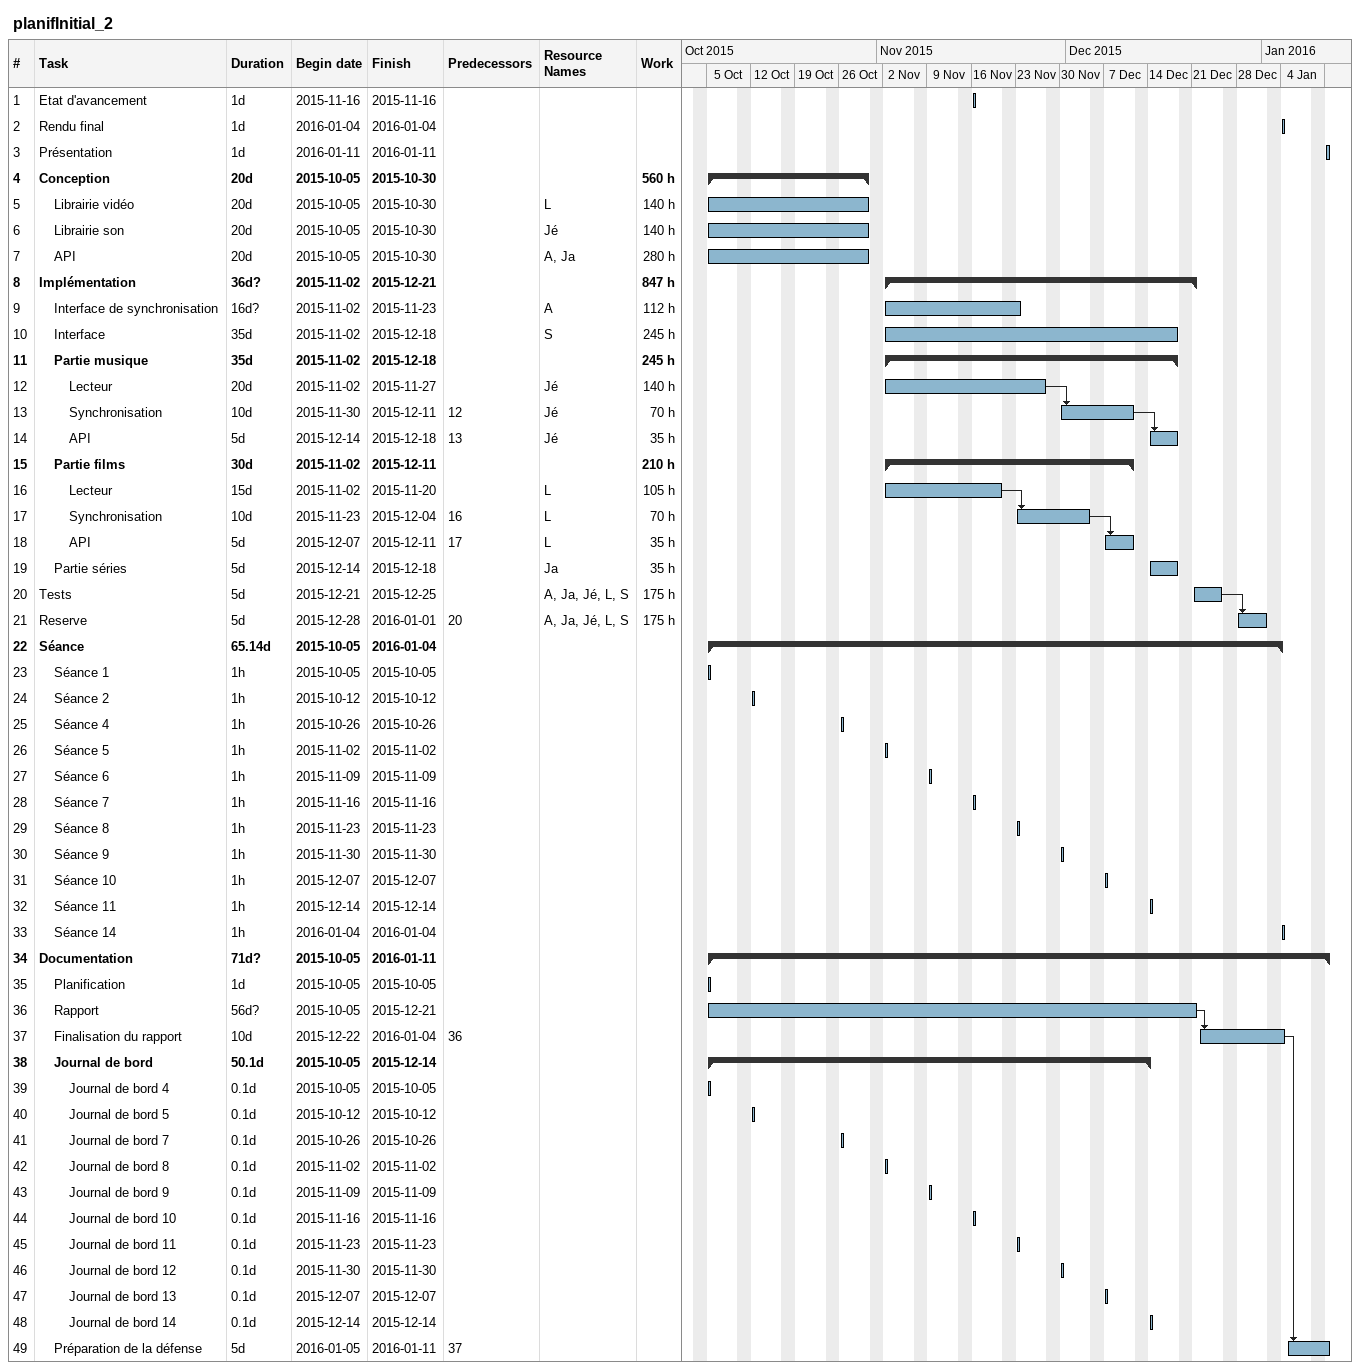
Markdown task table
planifInitial_2

| ID | Level | Task | Duration | Start | Finish | Predecessors | Resources | Work (h) |
|---|---|---|---|---|---|---|---|---|
| 1 | 1 | Etat d'avancement | 1d | 2015-11-16 | 2015-11-16 |  |  |  |
| 2 | 1 | Rendu final | 1d | 2016-01-04 | 2016-01-04 |  |  |  |
| 3 | 1 | Présentation | 1d | 2016-01-11 | 2016-01-11 |  |  |  |
| 4 | 1 | **Conception** | 20d | 2015-10-05 | 2015-10-30 |  |  | 560 |
| 5 | 2 | Librairie vidéo | 20d | 2015-10-05 | 2015-10-30 |  | L | 140 |
| 6 | 2 | Librairie son | 20d | 2015-10-05 | 2015-10-30 |  | Jé | 140 |
| 7 | 2 | API | 20d | 2015-10-05 | 2015-10-30 |  | A, Ja | 280 |
| 8 | 1 | **Implémentation** | 36d? | 2015-11-02 | 2015-12-21 |  |  | 847 |
| 9 | 2 | Interface de synchronisation | 16d? | 2015-11-02 | 2015-11-23 |  | A | 112 |
| 10 | 2 | Interface | 35d | 2015-11-02 | 2015-12-18 |  | S | 245 |
| 11 | 2 | **Partie musique** | 35d | 2015-11-02 | 2015-12-18 |  |  | 245 |
| 12 | 3 | Lecteur | 20d | 2015-11-02 | 2015-11-27 |  | Jé | 140 |
| 13 | 3 | Synchronisation | 10d | 2015-11-30 | 2015-12-11 | 12 | Jé | 70 |
| 14 | 3 | API | 5d | 2015-12-14 | 2015-12-18 | 13 | Jé | 35 |
| 15 | 2 | **Partie films** | 30d | 2015-11-02 | 2015-12-11 |  |  | 210 |
| 16 | 3 | Lecteur | 15d | 2015-11-02 | 2015-11-20 |  | L | 105 |
| 17 | 3 | Synchronisation | 10d | 2015-11-23 | 2015-12-04 | 16 | L | 70 |
| 18 | 3 | API | 5d | 2015-12-07 | 2015-12-11 | 17 | L | 35 |
| 19 | 2 | Partie séries | 5d | 2015-12-14 | 2015-12-18 |  | Ja | 35 |
| 20 | 1 | Tests | 5d | 2015-12-21 | 2015-12-25 |  | A, Ja, Jé, L, S | 175 |
| 21 | 1 | Reserve | 5d | 2015-12-28 | 2016-01-01 | 20 | A, Ja, Jé, L, S | 175 |
| 22 | 1 | **Séance** | 65.14d | 2015-10-05 | 2016-01-04 |  |  |  |
| 23 | 2 | Séance 1 | 1h | 2015-10-05 | 2015-10-05 |  |  |  |
| 24 | 2 | Séance 2 | 1h | 2015-10-12 | 2015-10-12 |  |  |  |
| 25 | 2 | Séance 4 | 1h | 2015-10-26 | 2015-10-26 |  |  |  |
| 26 | 2 | Séance 5 | 1h | 2015-11-02 | 2015-11-02 |  |  |  |
| 27 | 2 | Séance 6 | 1h | 2015-11-09 | 2015-11-09 |  |  |  |
| 28 | 2 | Séance 7 | 1h | 2015-11-16 | 2015-11-16 |  |  |  |
| 29 | 2 | Séance 8 | 1h | 2015-11-23 | 2015-11-23 |  |  |  |
| 30 | 2 | Séance 9 | 1h | 2015-11-30 | 2015-11-30 |  |  |  |
| 31 | 2 | Séance 10 | 1h | 2015-12-07 | 2015-12-07 |  |  |  |
| 32 | 2 | Séance 11 | 1h | 2015-12-14 | 2015-12-14 |  |  |  |
| 33 | 2 | Séance 14 | 1h | 2016-01-04 | 2016-01-04 |  |  |  |
| 34 | 1 | **Documentation** | 71d? | 2015-10-05 | 2016-01-11 |  |  |  |
| 35 | 2 | Planification | 1d | 2015-10-05 | 2015-10-05 |  |  |  |
| 36 | 2 | Rapport | 56d? | 2015-10-05 | 2015-12-21 |  |  |  |
| 37 | 2 | Finalisation du rapport | 10d | 2015-12-22 | 2016-01-04 | 36 |  |  |
| 38 | 2 | **Journal de bord** | 50.1d | 2015-10-05 | 2015-12-14 |  |  |  |
| 39 | 3 | Journal de bord 4 | 0.1d | 2015-10-05 | 2015-10-05 |  |  |  |
| 40 | 3 | Journal de bord 5 | 0.1d | 2015-10-12 | 2015-10-12 |  |  |  |
| 41 | 3 | Journal de bord 7 | 0.1d | 2015-10-26 | 2015-10-26 |  |  |  |
| 42 | 3 | Journal de bord 8 | 0.1d | 2015-11-02 | 2015-11-02 |  |  |  |
| 43 | 3 | Journal de bord 9 | 0.1d | 2015-11-09 | 2015-11-09 |  |  |  |
| 44 | 3 | Journal de bord 10 | 0.1d | 2015-11-16 | 2015-11-16 |  |  |  |
| 45 | 3 | Journal de bord 11 | 0.1d | 2015-11-23 | 2015-11-23 |  |  |  |
| 46 | 3 | Journal de bord 12 | 0.1d | 2015-11-30 | 2015-11-30 |  |  |  |
| 47 | 3 | Journal de bord 13 | 0.1d | 2015-12-07 | 2015-12-07 |  |  |  |
| 48 | 3 | Journal de bord 14 | 0.1d | 2015-12-14 | 2015-12-14 |  |  |  |
| 49 | 2 | Préparation de la défense | 5d | 2016-01-05 | 2016-01-11 | 37 |  |  |
